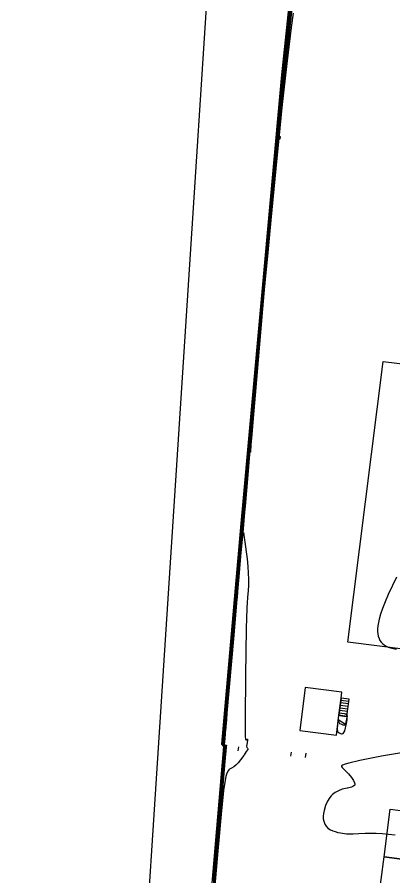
# Model space of a CAD drawing. Header units: metres. Extents: x 1233805 to 1234355, y 654698 to 655114.
# Drawn here: x 1233805.4 to 1233849.6, y 654894.5 to 654995.5 of the extents above; entities that cross this region are included whole.
import ezdxf

# ---------------------------------------------------------------- set-up
doc = ezdxf.new("R2010")
doc.units = ezdxf.units.M
for name, color, linetype, lineweight in [('ИИ_ГИДРОГРАФИЯ', 3, 'Continuous', 25), ('ИИ_ГОРИЗОНТАЛИ_ОСН', 32, 'Continuous', 25), ('ИИ_ГОРИЗОНТАЛИ_УТОЛЩ', 32, 'Continuous', 30), ('ИИ_ОГРАДЫ', 7, 'Continuous', 25), ('ИИ_СТРОЕНИЕ', 7, 'Continuous', 25)]:
    doc.layers.add(name, color=color, linetype=linetype, lineweight=lineweight)
doc.layers.add('Оформление точек', color=7, linetype='Continuous')

msp = doc.modelspace()

# ---------------------------------------------------------------- linework, layer by layer
at = {"layer": 'ИИ_ГИДРОГРАФИЯ'}
msp.add_lwpolyline([(1233846.09313983, 655078.80980624), (1233845.63872691, 655075.10262085), (1233842.81508014, 655049.47608753), (1233839.79411409, 655021.08205074), (1233836.39391399, 654988.74463213), (1233831.61108307, 654936.04578729), (1233829.35532001, 654910.12224452), (1233829.58060733, 654909.83929928), (1233827.32516265, 654883.69033055), (1233825.62170741, 654863.71700995), (1233820.4282702, 654801.53851389)], dxfattribs=at)
at = {"layer": 'ИИ_ГОРИЗОНТАЛИ_ОСН'}
for points, elevation in [([(1233837.87716734, 654999.18956738), (1233837.6221999, 654996.86096611), (1233836.54656051, 654986.95614561), (1233836.23066073, 654983.91604828), (1233835.90723652, 654980.59479199), (1233835.86700445, 654980.17547284), (1233835.54468317, 654976.82190455), (1233834.96933911, 654970.82835764), (1233834.5808369, 654966.67760705), (1233834.46203691, 654965.36862873), (1233834.31796453, 654963.78119058), (1233833.91618443, 654959.26558686), (1233833.12991242, 654950.12741636), (1233832.66493088, 654944.65167131), (1233832.38046425, 654941.30052924), (1233832.10206113, 654938.09128585), (1233832.04017399, 654937.38939773), (1233831.82630641, 654934.95176887), (1233831.5875378, 654932.23051696), (1233831.32978217, 654929.32753049), (1233831.3014866, 654929.01199744), (1233831.29106192, 654928.89574842), (1233831.28958822, 654928.87931477), (1233831.28957268, 654928.87914142)], 1), ([(1233837.45548765, 654996.41713755), (1233837.28668525, 654994.87503819), (1233836.52816484, 654987.82465489), (1233835.94848961, 654981.95437727), (1233835.89265566, 654981.37032537), (1233835.68312364, 654979.18392286), (1233835.20874285, 654974.21574052), (1233834.72717156, 654968.99588466), (1233834.46032616, 654966.05569192), (1233834.23780342, 654963.60386131), (1233833.66651057, 654957.25045881), (1233833.08259776, 654950.50242605), (1233832.90174994, 654948.37603533), (1233832.54865088, 654944.24265849), (1233832.26468186, 654941.02475689), (1233832.17241869, 654939.99018735), (1233831.98037563, 654937.81566454), (1233831.77949208, 654935.53965362), (1233831.38687096, 654931.14238858), (1233831.33497264, 654930.56365365), (1233831.32908843, 654930.49803688), (1233831.31114409, 654930.2979338), (1233831.30780013, 654930.26064414), (1233831.30476964, 654930.22685017), (1233831.30475894, 654930.22673089)], 0.5), ([(1233837.73507748, 654996.0104041), (1233837.51721733, 654994.34119775), (1233837.01121243, 654990.09398229), (1233836.43656559, 654984.91122911), (1233836.18147823, 654982.4792868), (1233835.87482502, 654979.32857992), (1233835.84135325, 654978.98062031), (1233835.13802244, 654971.67749996), (1233834.72993538, 654967.44097477), (1233834.43450223, 654964.35932943), (1233834.42532207, 654964.25817925), (1233834.39812564, 654963.95851984), (1233834.1658583, 654961.2807149), (1233833.29513987, 654951.14677695), (1233833.06175959, 654948.40918299), (1233832.8992437, 654946.4905217), (1233832.79723139, 654945.2794545), (1233832.79723139, 654945.27945445), (1233832.77934934, 654945.06681616), (1233832.74430292, 654944.65007374), (1233832.72661971, 654944.43979985), (1233832.72480296, 654944.41819664), (1233832.72201726, 654944.38507134)], 1.5), ([(1233831.9131124, 654934.99374723), (1233832.03727783, 654934.13129423), (1233832.33536898, 654931.88962183), (1233832.42969507, 654930.99211119), (1233832.48907409, 654930.23029666), (1233832.51761263, 654929.50701193), (1233832.51435356, 654928.80775191), (1233832.47995882, 654928.13189058), (1233832.41071202, 654927.4068085), (1233832.40245675, 654927.33331971), (1233832.34640249, 654926.76419895), (1233832.30833579, 654926.11103092), (1233832.24065641, 654923.71989347), (1233832.15599569, 654918.20562346), (1233832.11245218, 654913.14470107), (1233832.11596047, 654911.8381281), (1233832.13465715, 654911.0473118), (1233832.16891872, 654910.69595716), (1233832.19356518, 654910.64378514), (1233832.23136136, 654910.65376119), (1233832.23221055, 654910.65434578), (1233832.35888892, 654910.71276846), (1233832.39188145, 654910.69620456), (1233832.40587001, 654910.64898658), (1233832.34755536, 654910.29070442), (1233832.30420207, 654910.08270632), (1233832.2842629, 654909.88112134), (1233832.30723502, 654909.7426249), (1233832.3406115, 654909.68796031), (1233832.39552748, 654909.64477733), (1233832.4006885, 654909.64146355), (1233832.4452493, 654909.59263414), (1233832.43205172, 654909.52040658), (1233832.25383476, 654909.25378504), (1233831.99515592, 654908.88756299), (1233831.94460323, 654908.8149854), (1233831.57648908, 654908.29841779), (1233831.28397512, 654907.92589848), (1233831.02478402, 654907.64347946), (1233830.80099629, 654907.45505705), (1233830.51747323, 654907.30805836), (1233830.27335732, 654907.18015657), (1233830.18583625, 654907.10283739), (1233830.10854842, 654907.00667377), (1233829.96835181, 654906.72989812), (1233829.84723543, 654906.33099216), (1233829.7129558, 654905.64751785), (1233829.57687058, 654904.69042572), (1233829.44054098, 654903.47592985), (1233829.29263791, 654901.90237372), (1233829.17828809, 654900.61530516), (1233829.01992401, 654898.84481445), (1233828.90845555, 654897.60198182), (1233828.42130834, 654892.16678402)], 1.5), ([(1233831.30475894, 654930.22673089), (1233831.25234638, 654929.62439839), (1233831.04269611, 654927.21506839), (1233830.99028354, 654926.61273589)], 0.5), ([(1233831.28957268, 654928.87914142), (1233831.26390673, 654928.58418478), (1233831.16124294, 654927.40435823), (1233831.13557699, 654927.1094016)], 1), ([(1233831.13557699, 654927.1094016), (1233831.10146573, 654926.71739023), (1233830.77447, 654922.94983103), (1233829.97815599, 654913.75976468), (1233829.91329689, 654913.01110051), (1233829.84406476, 654912.21195871), (1233829.796338, 654911.66105187), (1233829.79466273, 654911.64171441), (1233829.78767027, 654911.56100084), (1233829.7876053, 654911.56025093)], 1), ([(1233830.99028354, 654926.61273589), (1233830.92062476, 654925.81220742), (1233830.51582294, 654921.1537602), (1233829.94149749, 654914.5278984), (1233829.8760552, 654913.77250245), (1233829.85271354, 654913.50307124), (1233829.82153616, 654913.14319284), (1233829.82000366, 654913.12550334), (1233829.81533082, 654913.07156507)], 0.5), ([(1233829.81533082, 654913.07156507), (1233829.77246902, 654912.57899126), (1233829.60102181, 654910.60869606), (1233829.55816, 654910.11612226)], 0.5), ([(1233829.7876053, 654911.56025093), (1233829.76661627, 654911.31904211), (1233829.68266016, 654910.35420683), (1233829.66167114, 654910.11299801)], 1), ([(1233829.79791654, 654909.9596583), (1233829.7562229, 654909.47627441), (1233829.52121912, 654906.77537305), (1233829.34850106, 654904.81857252), (1233829.16124035, 654902.69654032), (1233828.87496999, 654899.40126919), (1233828.61116754, 654896.37513668), (1233828.47843272, 654894.88178466), (1233828.21088931, 654891.86369237)], 0.5), ([(1233829.90880688, 654910.02107609), (1233829.88821671, 654909.7823597), (1233829.70280822, 654907.66860834), (1233829.49060974, 654905.27524009), (1233829.24585365, 654902.51409284), (1233829.02662904, 654900.00828718), (1233828.81554577, 654897.60997556), (1233828.65408298, 654895.80331095), (1233828.31609883, 654892.0152382)], 1), ([(1233829.55816, 654910.11612226), (1233829.57693395, 654910.09254349), (1233829.6732152, 654909.99572985), (1233829.77673106, 654909.96215685), (1233829.79163936, 654909.96039861), (1233829.79618151, 654909.95986292), (1233829.79713189, 654909.95975084), (1233829.7978857, 654909.95966194), (1233829.79791654, 654909.9596583)], 0.5), ([(1233829.66167114, 654910.11299801), (1233829.67086456, 654910.10145171), (1233829.73963413, 654910.05149247), (1233829.87681101, 654910.0248501), (1233829.88682653, 654910.02366874), (1233829.89932662, 654910.02219432), (1233829.90712775, 654910.02127415), (1233829.90762184, 654910.02121587), (1233829.90880688, 654910.02107609)], 1)]:
    msp.add_lwpolyline(points, dxfattribs=dict(at, elevation=elevation))
for points, elevation in [([(1233843.118271569, 654913.5199127782), (1233843.27506298, 654913.4923386), (1233843.47441276, 654913.46593329), (1233843.70918517, 654913.43579624), (1233843.74381763, 654913.4313759), (1233843.90912083, 654913.41021), (1233844.02149687, 654913.39547974), (1233844.02663495, 654913.3947962), (1233844.06373639, 654913.39000123), (1233844.07079895, 654913.39019289)], 3), ([(1233843.2055246907, 654913.5107618184), (1233843.11827896, 654913.5199716148)], 3), ([(1233843.89159732, 654912.43576361), (1233843.94310574, 654912.55057386), (1233843.99255761, 654912.72333218), (1233844.07877018, 654913.21685293), (1233844.0899741, 654913.43595853), (1233844.0805577717, 654913.4581190542)], 2.5), ([(1233844.07079895, 654913.39019289), (1233844.07307162, 654913.39972907), (1233844.0727092756, 654913.401830354)], 3), ([(1233843.0496549841, 654912.9736679702), (1233843.04888566, 654912.95896764), (1233843.06617451, 654912.80924673), (1233843.10178029, 654912.69658791), (1233843.14752505, 654912.62651638), (1233843.21202094, 654912.56986461), (1233843.36210566, 654912.49910654), (1233843.42046542, 654912.47935707), (1233843.52155192, 654912.44365892), (1233843.60176897, 654912.40846769), (1233843.66507582, 654912.38039036), (1233843.7881879, 654912.35626331), (1233843.84412841, 654912.3804033), (1233843.89159732, 654912.43576361)], 2.5)]:
    msp.add_lwpolyline(points, close=True, dxfattribs=dict(at, elevation=elevation))
at = {"layer": 'ИИ_ГОРИЗОНТАЛИ_УТОЛЩ'}
for points in [[(1233838.37887236, 655006.43686977), (1233838.27173175, 655005.41791479), (1233837.72613251, 655000.22902283), (1233837.15084474, 654994.75777974), (1233837.10446577, 654994.31669506), (1233837.06848552, 654993.97450683), (1233837.03913166, 654993.69533853), (1233837.03814265, 654993.6859326), (1233837.03380795, 654993.64470771)], [(1233837.03380795, 654993.64470771), (1233836.95117061, 654992.88911027), (1233836.50976917, 654988.69316417), (1233835.98711776, 654983.28862697), (1233835.91830687, 654982.5651779), (1233835.79658044, 654981.28853123), (1233835.44814659, 654977.60312339), (1233834.87350623, 654971.31416228), (1233834.65332475, 654968.88812843), (1233834.15764231, 654963.42653204), (1233833.4168367, 654955.23533077), (1233833.0352831, 654950.87743573), (1233832.99522839, 654950.40706741), (1233832.71683751, 654947.18478775), (1233832.41772541, 654943.84653329), (1233832.30466339, 654942.59097697), (1233832.13254765, 654940.66024514), (1233831.97144637, 654938.84879028), (1233831.44395975, 654932.95724668), (1233831.38399211, 654932.28852808), (1233831.35669026, 654931.98407631), (1233831.32453834, 654931.62553986), (1233831.31994521, 654931.57432037)], [(1233831.31994521, 654931.57432037), (1233831.24078602, 654930.66461201), (1233830.92414928, 654927.02577855), (1233830.8449901, 654926.11607018)], [(1233830.8449901, 654926.11607018), (1233830.73978378, 654924.90702461), (1233830.25717589, 654919.35768938), (1233829.90483899, 654915.29603212), (1233829.89365287, 654915.16691147), (1233829.86136231, 654914.79418377), (1233829.84611415, 654914.61817522), (1233829.84534459, 654914.60929227), (1233829.84305634, 654914.5828792)], [(1233829.84305634, 654914.5828792), (1233829.77832176, 654913.83894042), (1233829.51938345, 654910.86318529), (1233829.45464887, 654910.11924651)], [(1233829.6870262, 654909.89824051), (1233829.6242291, 654909.17018912), (1233829.33963002, 654905.88213777), (1233829.21224138, 654904.42768051), (1233829.07662704, 654902.8789878), (1233828.72331093, 654898.79425121), (1233828.4067893, 654895.14029779), (1233828.30985957, 654894.03911717)], [(1233829.33672155, 654909.7225559), (1233829.3371368, 654909.72737017), (1233829.33879779, 654909.74662723), (1233829.33921304, 654909.7514415)], [(1233829.45464887, 654910.11924651), (1233829.48300333, 654910.08363527), (1233829.60679627, 654909.93996723), (1233829.67665111, 654909.8994636), (1233829.6839521, 654909.89860291), (1233829.68645349, 654909.89830802), (1233829.68664194, 654909.89828581), (1233829.6870262, 654909.89824051)]]:
    msp.add_lwpolyline(points, dxfattribs=at)
at = {"layer": 'ИИ_ГОРИЗОНТАЛИ_УТОЛЩ', "elevation": 2}
for points in [[(1233836.15214376, 654981.27319629), (1233836.15814938, 654981.215503), (1233836.19957995, 654981.23874446), (1233836.20513287, 654981.2433929), (1233836.20963744, 654981.24704915), (1233836.22644462, 654981.27553538), (1233836.22711268, 654981.30441216), (1233836.22905727, 654981.35349539), (1233836.24226232, 654981.40030649), (1233836.24688391, 654981.41261985), (1233836.25461085, 654981.45413661), (1233836.2481319, 654981.47165708), (1233836.24305695, 654981.47268478), (1233836.23698675, 654981.47539847), (1233836.23630913, 654981.47881468), (1233836.2278219, 654981.48206458), (1233836.18262168, 654981.43357578), (1233836.16444237, 654981.3757803), (1233836.16440247, 654981.37551284), (1233836.16357838, 654981.36999465), (1233836.15730018, 654981.32571323), (1233836.15551513, 654981.31022449), (1233836.15387289, 654981.29337586), (1233836.15214376, 654981.27319629)], [(1233843.71239569, 654911.48133433), (1233843.8147914, 654911.70956543), (1233843.91309563, 654912.05297502), (1233844.00562867, 654912.50732777), (1233844.08446874, 654913.03397679), (1233844.11202284, 654913.31112504), (1233844.1067363, 654913.46950578), (1233844.06748977, 654913.56185565), (1233843.98002427, 654913.6198449), (1233843.76442534, 654913.68036081), (1233843.41305747, 654913.73608567), (1233843.23440226, 654913.75137489), (1233843.15540021, 654913.71549427), (1233843.11610762, 654913.65462845), (1233843.08304977, 654913.55583224), (1233843.02238326, 654913.20109265), (1233842.95434538, 654912.48943289), (1233842.92849759, 654911.90083722), (1233842.94962912, 654911.67379592), (1233843.01502615, 654911.56241684), (1233843.09756609, 654911.50165702), (1233843.13398301, 654911.47710783), (1233843.16175487, 654911.45782561), (1233843.30865476, 654911.36530099), (1233843.41674501, 654911.32529417), (1233843.51263941, 654911.32252538), (1233843.61979622, 654911.37207004), (1233843.71239569, 654911.48133433)]]:
    msp.add_lwpolyline(points, close=True, dxfattribs=at)
for points in [[(1233849.87334757, 654929.74400296), (1233848.92620415, 654927.7088855), (1233848.55538378, 654926.84039299), (1233848.25501121, 654926.07247425), (1233848.02055325, 654925.39350473), (1233847.84982566, 654924.79708201), (1233847.76319437, 654924.40624561), (1233847.70477261, 654924.03866715), (1233847.67456314, 654923.69436488), (1233847.67256603, 654923.37334073), (1233847.6987758, 654923.07562368), (1233847.75319338, 654922.8011355), (1233847.83582781, 654922.54982537), (1233847.94671344, 654922.32158662), (1233848.08327298, 654922.1196305), (1233848.24733539, 654921.93959315), (1233848.43914674, 654921.78119), (1233848.65937961, 654921.64385938), (1233848.90304856, 654921.52934738), (1233849.17818413, 654921.43271588), (1233849.48484604, 654921.35291473), (1233849.88170874, 654921.27471286)], [(1233850.94256326, 654909.20194752), (1233848.13211142, 654908.71888041), (1233845.57359939, 654908.21862071), (1233844.28865612, 654907.90909467), (1233843.85901159, 654907.77529902), (1233843.54938141, 654907.6486897), (1233843.44187541, 654907.58258628), (1233843.42709486, 654907.55146904), (1233843.43296563, 654907.51412123), (1233843.51094909, 654907.40158711), (1233843.73863642, 654907.15865692), (1233843.73925713, 654907.15801174), (1233844.23494511, 654906.6296663), (1233844.59165003, 654906.21068236), (1233844.83873041, 654905.86673138), (1233844.97108462, 654905.60334675), (1233844.99677425, 654905.48420876), (1233844.98836748, 654905.3806525), (1233844.94577685, 654905.29120759), (1233844.86813105, 654905.21399794), (1233844.75896572, 654905.14957967), (1233844.61097446, 654905.09170143), (1233844.12752008, 654904.97111504), (1233844.11357677, 654904.96807502), (1233843.51277443, 654904.82164435), (1233843.06589476, 654904.663611), (1233842.6846108, 654904.46279009), (1233842.36778801, 654904.21575449), (1233842.21703864, 654904.05771162), (1233842.07203194, 654903.8747513), (1233841.80238436, 654903.43823662), (1233841.56619925, 654902.91682529), (1233841.38346674, 654902.35415717), (1233841.30473591, 654901.98867724), (1233841.2726812, 654901.66450447), (1233841.28540741, 654901.36602523), (1233841.3440865, 654901.06282464), (1233841.45632351, 654900.74524043), (1233841.6173131, 654900.48944581), (1233841.8443676, 654900.26827171), (1233842.14414, 654900.07660946), (1233842.39316653, 654899.96073097), (1233842.67595594, 654899.85761733), (1233842.98643207, 654899.76946971), (1233843.31971521, 654899.69765818), (1233844.03427781, 654899.60673071), (1233844.79604209, 654899.5875143), (1233845.48074259, 654899.6196768), (1233846.22256022, 654899.65706333), (1233846.85753995, 654899.6699504), (1233847.51505163, 654899.66099195), (1233848.20070391, 654899.62928175), (1233848.94448382, 654899.57260021), (1233849.7341384, 654899.49106666)]]:
    msp.add_lwpolyline(points, dxfattribs=at)
at = {"layer": 'ИИ_ОГРАДЫ'}
for points in [[(1233831.33907909, 654909.83114377), (1233831.26347375, 654909.33689299)], [(1233837.51121041, 654909.20163231), (1233837.43560508, 654908.70738153)], [(1233839.23937178, 654909.05213442), (1233839.16376645, 654908.55788364)]]:
    msp.add_lwpolyline(points, dxfattribs=at)
at = {"layer": 'ИИ_СТРОЕНИЕ'}
for points in [[(1233864.18980335, 654953.10827565), (1233860.04386737, 654920.10319389), (1233852.74218015, 654921.02039591), (1233850.98636794, 654921.24095241), (1233844.17178089, 654922.0969673), (1233848.31771687, 654955.10204906), (1233854.41374576, 654954.33629591), (1233856.31578781, 654954.09737074), (1233864.18980335, 654953.10827565)], [(1233839.1830269, 654916.77946849), (1233838.54891054, 654911.7313774), (1233842.82611393, 654911.19409616), (1233843.11849532, 654913.52169402), (1233843.37197859, 654915.53963061), (1233843.46023029, 654916.24218724), (1233839.1830269, 654916.77946849)], [(1233843.11849532, 654913.52169402), (1233844.07347498, 654913.40173417), (1233844.32695825, 654915.41967076), (1233843.37197859, 654915.53963061), (1233843.11849532, 654913.52169402)], [(1233848.42339686, 654896.90832675), (1233849.16213716, 654902.49592034), (1233938.98985351, 654890.61972475), (1233938.25111321, 654885.03213116), (1233848.42339686, 654896.90832675)], [(1233848.42339686, 654896.90832675), (1233938.25111321, 654885.03213116), (1233937.97003929, 654882.90617863), (1233937.79484727, 654881.58108267), (1233936.48721031, 654871.69053803), (1233846.65949396, 654883.56673362), (1233848.42339686, 654896.90832675)]]:
    msp.add_lwpolyline(points, close=True, dxfattribs=at)
for points in [[(1233843.34283941, 654915.30765867), (1233844.29781907, 654915.18769882)], [(1233843.23066737, 654914.41467634), (1233844.18564703, 654914.2947165)], [(1233843.26805805, 654914.71233712), (1233844.22303771, 654914.59237727)], [(1233843.30544873, 654915.00999789), (1233844.26042839, 654914.89003805)], [(1233843.155886, 654913.81935479), (1233844.11086566, 654913.69939495)], [(1233843.19327668, 654914.11701557), (1233844.14825634, 654913.99705572)]]:
    msp.add_lwpolyline(points, dxfattribs=at)
at = {"layer": 'Оформление точек', "color": 41}
msp.add_lwpolyline([(1234118.22104335, 655094.64752576), (1234087.59800437, 655090.37291663), (1234059.48229239, 655089.9032224), (1234043.42129298, 655091.71372342), (1234034.66623084, 655090.38602347), (1234028.2360811, 655086.88278027), (1234010.90710781, 655086.52068245), (1233982.67135103, 655082.29198002), (1233956.24014029, 655083.19907525), (1233946.65527013, 655081.45348852), (1233930.1993173, 655076.45825401), (1233877.21613158, 655076.52812731), (1233835.71209344, 655079.57085823), (1233829.4312175, 655025.74915668), (1233818.22074379, 654852.92659002), (1233807.50615591, 654725.36303495), (1233805.350995, 654698.22919145), (1234024.61714186, 654701.91992446), (1234177.24120892, 654711.68211789)], dxfattribs=at)

doc.saveas('drawing.dxf')
